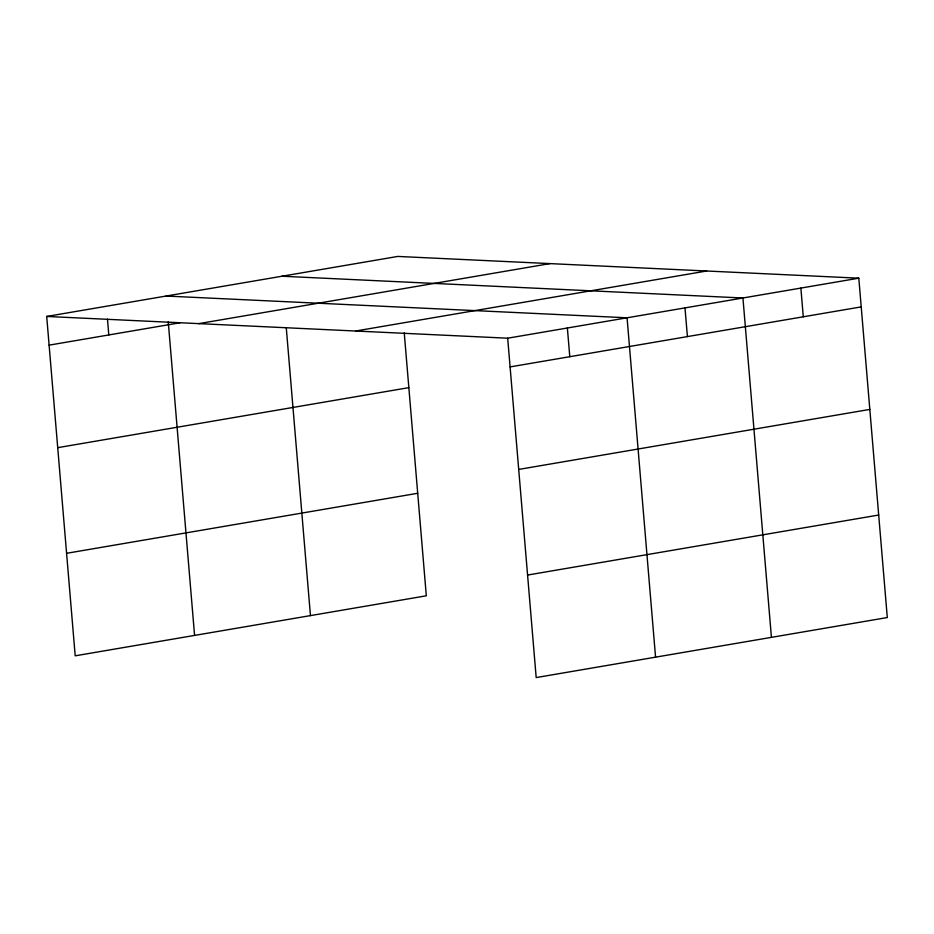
<?xml version="1.0" encoding="UTF-8"?>
<svg xmlns="http://www.w3.org/2000/svg" width="934" height="934" viewBox="0 0 934 934"><rect width="100%" height="100%" fill="white"/><g stroke="black" fill="none" stroke-linecap="round" stroke-linejoin="round"><path stroke-width="1.4" d="M46.7 316.451L397.814 256.43L858.801 278.18L887.3 617.549L536.186 677.57L507.687 338.201L46.7 316.451L75.199 655.82L426.313 595.799L404.235 332.784M49.105 345.148L179.795 322.814M198.825 323.631L549.939 263.61M355.562 331.021L706.676 271M507.687 338.201L858.801 278.18M510.092 366.91L861.218 306.889M57.721 447.666L408.835 387.645M518.709 469.428L869.823 409.407M66.594 553.302L417.708 493.28M527.57 575.052L878.696 515.031M281.951 276.231L742.939 297.993L771.426 637.362M166.077 296.043L627.064 317.793L655.563 657.162M800.87 288.092L803.275 316.789M684.996 307.893L687.412 336.602M567.37 327.997L569.787 356.706M286.294 328.044L310.45 615.599M168.248 321.88L194.576 635.412M107.48 319.159L108.799 334.944"/></g></svg>
